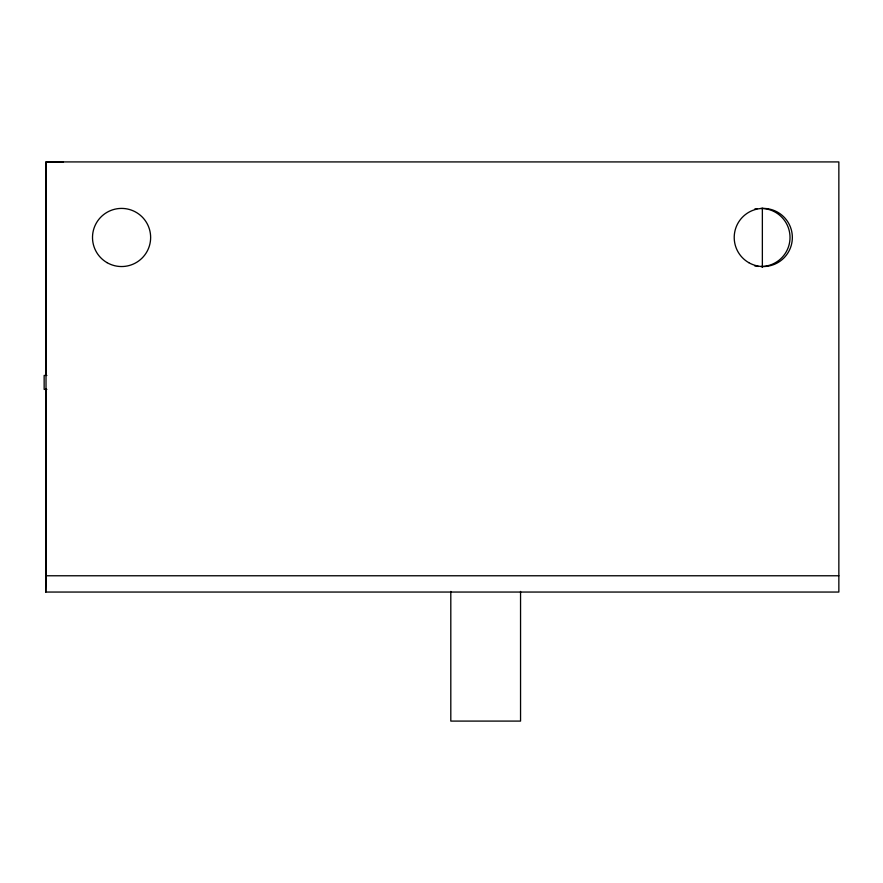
<?xml version="1.0" encoding="UTF-8"?>
<svg xmlns="http://www.w3.org/2000/svg" width="883" height="883" viewBox="0 0 883 883"><rect width="100%" height="100%" fill="white"/><g stroke="black" fill="none" stroke-linecap="round" stroke-linejoin="round"><path stroke-width="1.32" d="M45.773 592.052L45.949 575.716L45.773 592.052L838.85 592.052L838.85 161.92L46.015 161.92L46.015 575.771M46.015 574.612L46.015 388.895M46.015 375.143L46.015 161.909L63.455 161.92M46.876 375.43L44.15 375.43L44.15 389.381L46.876 389.381M45.773 575.771L838.85 575.771M762.36 208.245L762.36 267.406M520.551 591.433L520.551 721.091L450.805 721.091L450.805 591.433M760.958 208.41A29.062 29.062 0 0 1 790.02 237.483A29.062 29.062 0 0 1 760.958 266.545M758.431 266.434A29.062 29.062 0 0 1 754.667 265.849M754.667 209.105A29.062 29.062 0 0 1 757.173 208.664M107.042 262.648A29.062 29.062 0 0 0 150.64 237.483A29.062 29.062 0 0 0 107.042 212.306A29.062 29.062 0 0 0 107.042 262.648M748.751 262.648A29.062 29.062 0 0 0 792.349 237.483A29.062 29.062 0 0 0 748.751 212.306A29.062 29.062 0 0 0 748.751 262.648"/></g></svg>
